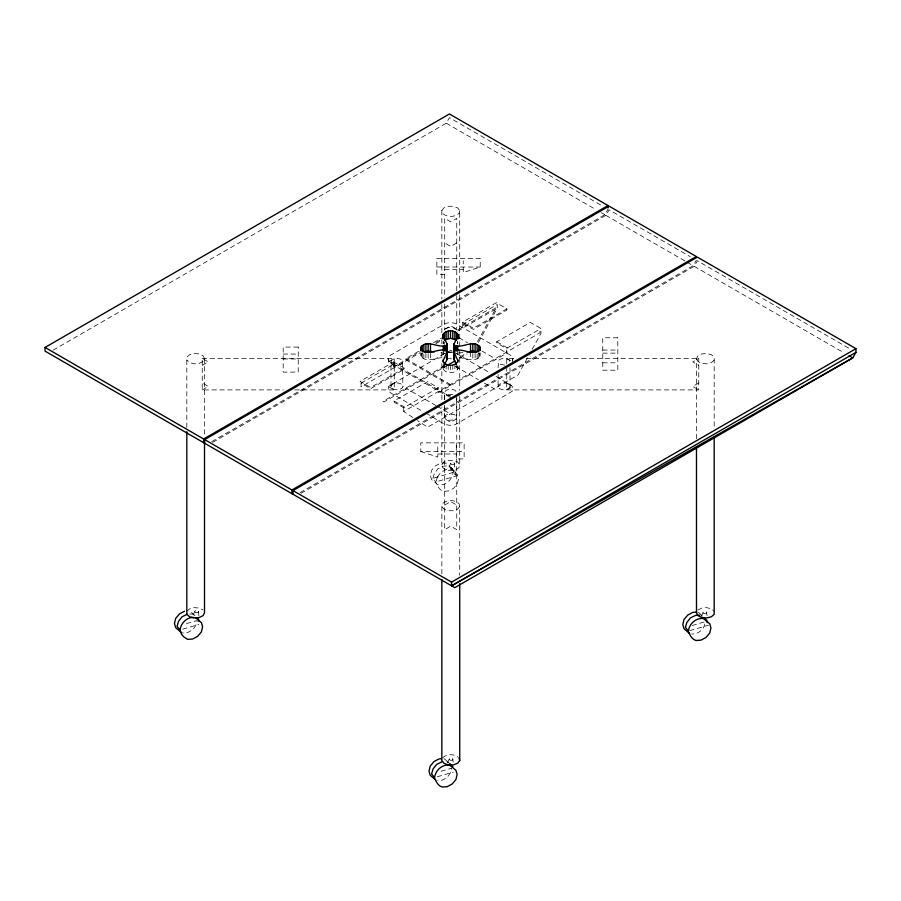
<?xml version="1.0" encoding="UTF-8"?>
<svg xmlns="http://www.w3.org/2000/svg" width="901" height="901" viewBox="0 0 901 901"><rect width="100%" height="100%" fill="white"/><g stroke="black" fill="none" stroke-linecap="round" stroke-linejoin="round"><path stroke-width="0.68" stroke-dasharray="4.5 3.38" d="M457.731 341.411L457.719 343.867L457.607 341.22M456.413 398.512L456.39 418.222L454.543 419.855L448.09 420.373L445.545 419.078L444.598 417.197L444.598 404.909M458.035 365.862C459.476 373.926 445.06 374.895 442.977 368.318L443.281 366.989M498.084 367.777L498.557 360.377C501.542 357.708 506.497 357.708 509.504 360.344L510.011 362.27M498.084 386.889L498.557 384.952C501.542 382.283 506.497 382.283 509.504 384.918L510.011 386.856L508.615 388.635L505.776 389.705L502.375 389.716L499.514 388.669L498.084 386.889L498.084 374.602M459.724 210.53L459.003 213.447C454.509 217.411 447.065 217.411 442.571 213.447L441.85 210.53L443.968 207.861L448.248 206.273L453.338 206.273L457.618 207.861L459.724 210.53L459.724 287.757M441.85 573.869L441.85 506.475L442.571 503.569C447.065 499.593 454.509 499.593 459.003 503.569L459.724 506.475L459.724 575.277M459.724 395.866L459.724 464.657L459.003 467.574C454.509 471.538 447.065 471.538 442.571 467.574L441.85 464.657L441.85 407.094M390.989 362.27L391.496 360.344C394.503 357.708 399.458 357.708 402.443 360.377L402.916 386.889L401.486 388.669L398.625 389.716L395.224 389.705L392.385 388.635L390.989 386.856L390.989 362.27L392.385 364.06L395.224 365.13L398.625 365.142L401.486 364.094L402.916 362.315M390.989 386.856L391.496 384.918C394.503 382.283 399.458 382.283 402.443 384.952L402.916 386.889M441.997 357.663C435.588 357.945 426.443 362.765 421.195 356.751L420.846 355.422L422.231 352.91M459.014 357.663C465.423 357.956 474.557 362.765 479.805 356.751L480.154 352.978M432.987 478.307L434.383 473.352L437.976 468.745L443.168 466.211L448.146 465.862L451.739 468.171L457.325 474.613L458.53 478.769L457.325 483.837L453.541 488.331L448.552 490.977L443.562 491.327C437.176 489.322 437.244 482.272 432.987 478.307L453.135 472.428L451.739 468.171L445.353 462.866L440.375 463.215L435.386 465.862L431.59 470.356L430.396 475.424L431.59 479.569L437.976 484.873C445.511 485.932 452.302 479.771 453.135 472.428M704.864 624.078C703.557 629.855 697.701 634.541 691.698 633.989M443.382 341.22L443.269 343.867L443.269 341.411M512.23 361.774L512.883 358.688M198.839 615.8L198.614 611.61L197.826 610.461L195.821 610.461L194.627 611.374L193.231 615.18L194.233 616.216M449.149 467.135L450.545 463.328L453.744 462.404L454.532 463.565L455.14 474.737L452.347 468.97L449.149 467.135L454.341 471.043L455.14 474.737M447.763 762.832L449.16 759.036L450.354 758.113L452.347 758.113L453.293 762.055M701.575 616.295L702.971 612.5L704.165 611.576L706.159 611.576L707.105 615.518M186.822 427.536L186.822 357.201L189.57 354.735L194.199 353.507L199.245 353.935L203.085 355.85L204.516 358.677L203.085 361.492L199.245 363.418L194.199 363.835L189.57 362.607L186.822 360.141M696.484 438.697L696.484 358.677L697.915 355.85L701.755 353.935L706.801 353.507L711.43 354.735L714.178 357.201L714.178 427.536M444.598 399.447L444.598 392.622L445.578 390.741L448.157 389.469L451.514 389.209L454.588 390.032L456.413 391.687M444.598 417.197L445.578 415.327L448.157 414.043L454.588 414.606L456.413 416.262M477.395 341.839L496.26 307.635L457.607 329.957M478.42 342.436L497.273 308.221L497.273 304.482L463.733 323.853L463.733 327.592L462.72 327.007L462.72 322.085L496.26 302.725L506.903 308.863L506.903 310.045L473.363 329.406L463.733 323.853M527.479 357.877L518.052 374.974L427.637 427.175L417.467 420.553M532.198 349.318L540.949 333.438L540.949 328.527L530.317 322.378L496.766 341.749L496.766 342.921L506.396 348.484L540.949 328.527M53.114 350.162L446.243 123.189L449.441 117.659L603.152 206.408M211.667 441.704L604.808 214.731L607.995 209.201M212.737 442.323L605.866 215.35L609.065 209.82L690.267 256.695M299.999 492.701L693.128 265.727L696.327 260.198M301.058 493.309L694.198 266.336L697.385 260.817L849.902 348.867M441.85 464.657L443.968 461.988L448.248 460.4L453.338 460.4L457.618 461.988L459.724 464.657M459.724 506.475L457.618 509.144L453.338 510.732L448.248 510.732L443.968 509.144L441.85 506.475M198.614 611.61L197.623 612.646L195.427 612.534L194.627 611.374M454.532 463.565L453.541 464.601L451.345 464.477L450.545 463.328M453.147 759.261L452.144 760.298L449.959 760.185L449.16 759.036M706.958 612.725L705.956 613.761L703.76 613.649L702.971 612.5M186.822 611.328L189.57 608.862L194.199 607.646L199.245 608.062L203.085 609.977M714.178 360.141L711.43 362.607L706.801 363.835L701.755 363.418L697.915 361.492L696.484 358.677M442.571 757.696C446.682 754.092 453.518 753.608 457.888 756.953M202.229 365.333L208.255 361.853L202.229 358.384L202.229 389.908L283.522 389.908M202.229 389.908L208.255 386.428L202.229 382.959M456.739 242.966L450.725 246.446L444.7 242.966M294.74 389.908L394.255 389.908L394.255 358.384L388.23 361.853L394.255 365.333M444.7 329.259L450.725 325.779L456.739 329.259M361.064 383.128L394.604 363.756L393.591 361.999L360.051 381.36L370.683 387.509L404.234 368.137L404.234 369.32L370.683 388.68L361.064 383.128L361.064 386.867L420.08 352.798M450.5 385.662L405.799 359.859L405.799 358.688L419.089 351.007M433.584 342.639L442.042 337.762M404.234 368.137L393.591 361.999L393.591 366.91L420.159 351.57M435.87 342.504L441.907 339.013M435.836 343.698L441.907 340.195M457.674 331.095L497.273 308.221M506.903 308.863L473.363 328.234L462.72 322.085M444.373 353.62L388.77 386.259L388.117 389.356L388.77 391.271L390.651 392.892L422.884 411.498M394.255 382.959L388.23 386.428L394.255 389.908M448.315 351.75L450.725 350.354L456.739 353.834M444.43 365.874L382.948 401.373L383.961 401.959L446.648 365.772M460.096 356.83L466.121 353.35M459.915 358.114L467.146 353.935M438.28 387.802L403.727 407.759L394.097 402.195L394.097 401.024L427.637 381.664L438.28 387.802L438.28 388.973L437.267 388.387L437.267 392.126L438.28 392.712L507.409 352.809L506.396 352.223L506.396 348.484M412.883 417.535L403.727 411.498L539.936 332.852L539.936 329.113M456.739 418.785L450.725 422.254L444.7 418.785M506.745 366.696L506.745 389.908L512.77 386.428L506.745 382.959M444.7 505.067L450.725 501.587L456.739 505.067M506.745 389.908L698.771 389.908L698.771 358.384L692.745 361.853L698.771 365.333M698.771 382.959L692.745 386.428L698.771 389.908M445.545 328.955L448.09 327.66L451.446 327.378L454.543 328.178L456.39 329.822M697.915 609.977L701.755 608.062L706.801 607.646L711.43 608.862L714.178 611.328M444.7 274.411L436.872 274.411L436.872 258.35L480.222 258.35L480.222 267.034L463.238 272.575L463.238 260.806M186.473 623.616L197.218 620.474C196.384 627.817 189.593 633.977 182.058 632.919M182.745 629.146L198.873 624.438M692.126 625.519L705.562 621.6M689.749 630.655L708.558 625.17M441.006 771.267L451.75 768.136C450.928 774.883 444.97 781.19 437.886 780.525M437.278 776.797L453.394 772.101M462.844 352.55L455.636 353.327M445.353 353.316L438.145 352.539M448.293 352.415L452.707 352.415M448.09 352.235L451.446 351.953M189.739 614.088L192.228 613.908L195.821 616.216L189.435 610.912M504.639 365.13L499.514 364.094L498.084 362.315M436.872 267.034L480.222 267.034M444.7 269.5L463.238 269.5M602.758 350.05L617.804 350.05M602.758 353.124L617.804 353.124M283.196 354.059L298.242 354.059M202.229 358.384L339.587 358.384M348 358.384L394.255 358.384M506.745 363.846L506.745 358.384L515.158 358.384M526.375 358.384L698.771 358.384M283.196 358.97L298.242 358.97M602.758 362.81L617.804 362.81M456.3 445.308L456.3 458.913L464.128 458.913L464.128 442.853L420.778 442.853L420.778 451.536L464.128 451.536M437.762 453.991L456.3 453.991M448.157 358.564L451.514 358.835M450.331 395.99L445.545 394.503L444.598 392.622M450.5 395.877L444.373 394.413L390.651 363.396L388.77 361.774L388.117 358.688M420.778 451.536L437.762 457.077L437.762 445.308M446.243 123.189L596.293 209.82M601.158 212.625L604.808 214.731M605.866 215.35L685.864 261.527M687.069 262.225L693.128 265.727M694.198 266.336L843.077 352.302M496.766 341.749L507.409 347.887M506.745 358.384L512.77 361.853M458.958 337.762L467.416 342.639M481.911 351.007L495.201 358.688L495.201 359.859M456.627 353.62L490.054 372.924M496.023 376.37L512.23 386.259L512.883 389.356L512.23 391.271L456.627 423.909C445.984 429.214 436.58 418.143 427.66 414.257M455.332 366.335L478.285 379.591M484.321 383.071L495.201 389.356L495.201 388.173M405.799 358.688L450.5 384.49M393.591 363.171L394.604 363.756L394.604 367.495L393.591 366.91M450.725 397.679L444.7 394.199L444.7 399.819M436.005 405.608L405.799 388.173L405.799 389.356M437.21 406.306L450.5 413.976M394.097 401.024L404.74 407.173M697.779 612.038L703.298 616.374M443.968 758.574L450.354 763.879L446.761 761.57M700.573 615.034L702.363 616.183M478.769 352.91L480.154 355.433M457.731 366.989L458.035 368.318M444.475 363.441L444.486 370.818M510.011 367.732L510.011 386.856M479.805 353.068L479.805 356.751M478.769 353.034L478.769 357.945M477.147 353.992L477.147 358.902M475.109 353.395L475.109 359.533M472.822 353.631L472.822 359.781M470.525 352.235L470.525 359.6M459.724 294.773L459.724 390.246M457.742 350.084L457.742 354.994M457.618 365.941L457.618 369.635M456.739 290.685L456.739 218.391L450.725 221.871L444.7 218.391L444.7 297.702M456.739 295.573L456.739 329.98M456.739 395.573L456.739 529.642L450.725 526.161L444.7 529.642L444.7 405.123M456.525 363.441L456.525 370.818M454.87 364.376L454.87 371.753M452.798 364.973L452.798 372.35M450.5 365.175L450.5 372.552M448.214 364.973L448.214 372.35M446.141 364.376L446.141 371.753M444.7 303.997L444.7 329.98M444.598 341.761L444.598 344.486M443.393 363.486L443.393 369.635M443.269 350.072L443.269 354.994M442.977 365.862L442.977 368.318M441.85 210.53L441.85 298.986M441.85 304.606L441.85 332.683M441.85 339.7L441.85 343.912M441.85 352.336L441.85 356.548M441.85 363.576L441.85 401.486M430.475 353.451L430.475 359.6M428.178 353.631L428.178 359.769M425.891 353.383L425.891 359.533M423.853 353.992L423.853 358.902M422.231 353.034L422.231 357.945M421.195 353.057L421.195 356.751M420.846 352.967L420.846 355.422M403.727 407.759L403.727 411.498M204.516 358.677L204.516 435.893M452.752 394.537A8.672 5.001 0 0 1 444.373 393.241L390.651 362.225A8.672 5.001 0 0 1 390.651 355.14L444.373 324.135A8.672 5.001 0 0 1 456.627 324.135L510.349 355.14A8.672 5.001 0 0 1 512.23 360.603M437.379 476.922L435.983 481.877L456.131 475.998L454.735 471.741L450.939 469.32L445.961 469.669L440.972 472.315L437.379 476.922M617.804 337.785L602.758 337.785L602.758 370.187L617.804 370.187L617.804 337.785M298.242 347.076L283.196 347.076L283.196 372.102L298.242 372.102L298.242 347.076"/><path stroke-width="1.35" d="M444.52 364.522L447.009 359.6L446.851 351.018C439.147 346.84 427.986 357.19 421.195 349.374L421.195 346.727C427.986 338.922 439.136 349.261 446.84 345.083L446.997 343.878L442.965 335.172C445.376 328.088 460.715 329.98 458.023 338.855M447.009 359.6L447.11 344.486M453.991 351.255L454.757 352.967M458.023 335.172L453.89 344.486L454.003 359.612L456.492 364.533M447.009 352.223L442.977 360.941C444.97 366.741 456.041 366.73 458.035 360.941L454.003 352.235L454.16 351.03C461.864 346.851 473.014 357.19 479.805 349.385L479.805 346.739C473.002 338.922 461.853 349.261 454.149 345.094M195.979 617.973L201.407 622.67L202.612 626.814L201.407 631.883L197.623 636.376L192.634 639.023L187.645 639.372L183.849 636.951L181.461 634.191L180.065 629.923C180.887 623.199 186.755 617.027 193.783 617.455M434.586 777.586C435.42 770.287 442.098 764.251 449.554 765.028L455.94 770.321L457.134 774.477L455.94 779.545L452.144 784.039L447.166 786.686L442.177 787.023C435.791 785.03 435.859 777.98 431.602 774.015L432.998 769.06L436.591 764.453L441.772 761.919M688.398 631.049C689.231 623.762 695.91 617.714 703.366 618.491L709.751 623.785L710.945 627.941L709.751 633.009L705.956 637.503L700.967 640.149L695.977 640.498C689.603 638.494 689.67 631.443 685.413 627.479L686.81 622.523L690.391 617.917L695.583 615.383L699.322 615.124M454.003 359.612L454.768 357.888M293.005 494.277L293.005 490.595L697.385 257.123L855.95 348.664L855.95 352.359L852.763 357.888L454.757 587.666L45.05 351.131L45.05 347.437L449.441 113.977L607.995 205.518L607.995 207.973M459.724 583.702L459.724 760.602L457.618 763.271L453.338 764.87L448.248 764.87L443.968 763.271L441.85 760.602L441.85 579.489M446.232 352.967L447.11 351.863L446.997 343.878M45.05 347.437L203.615 438.99L607.995 205.518M204.673 439.598L609.065 206.126L696.327 256.515L291.935 489.975L204.673 439.598L204.673 443.292M447.853 365.074L455.084 360.896M469.556 352.55L471.966 351.153M293.005 490.595L451.559 582.136L855.95 348.664M451.559 582.136L451.559 585.83L855.95 352.359M451.559 585.83L852.763 357.888L849.125 355.794M444.475 340.037L450.5 338.303L456.514 340.037M184.457 611.261L179.468 613.908L175.672 618.401L174.479 623.469L175.672 627.625L181.157 632.344M187.25 614.257L182.058 616.791L178.466 621.397L177.069 626.353L180.065 629.923M434.316 351.897L428.178 351.086L423.853 351.953L423.853 344.576M466.684 351.908L472.822 351.086L477.147 351.953L477.147 344.576M696.529 612.128L692.79 612.387L687.801 615.034L684.005 619.528L682.812 624.596L684.005 628.74L689.502 633.471M441.479 758.743L438.978 758.924L433.989 761.57L430.205 766.064L429 771.132L430.205 775.277L435.69 780.007M443.258 350.084L444.317 350.016A3.007 1.734 0 0 1 447.11 351.627M703.613 618.052L706.756 620.215L707.285 622.67M449.802 764.589L452.944 766.751M196.328 617.658L198.423 619.1L198.952 621.555M446.243 357.888L447.121 358.992M459.003 757.696L459.724 760.602M714.178 437.233L714.178 614.268L711.43 616.746L706.801 617.962L701.755 617.545L697.915 615.62L696.484 612.804L696.484 447.121M480.154 348.056L480.154 350.512M479.805 346.739L479.805 350.421M478.769 345.545L478.769 351.683M475.109 343.957L475.109 351.322M472.822 343.709L472.822 351.086M470.525 343.878L470.525 351.255M457.607 333.854L457.607 338.765M457.731 346.04L457.731 350.951M457.731 359.612L457.731 362.078M456.661 351.018L456.661 346.108A3.007 1.734 0 0 1 453.89 344.486L454.003 343.878L453.89 358.992M456.514 332.672L456.514 338.81M455.636 345.95L455.636 350.861M454.859 331.737L454.859 339.114M454.757 345.601L454.757 350.512M452.786 331.14L452.786 338.506M450.5 330.937L450.5 338.303M448.202 331.14L448.202 338.506M446.84 345.083L446.851 358.395M446.13 331.737L446.13 339.114M446.232 345.59L446.232 350.512M445.353 345.939L445.353 350.861M444.475 332.672L444.475 338.81M444.317 346.097L444.317 351.007M443.382 333.854L443.382 338.765M443.258 346.029L443.258 350.951M443.281 359.612L443.281 362.078M442.965 335.172L442.965 338.855M430.475 343.878L430.475 351.255M428.178 343.709L428.178 351.086M425.891 343.945L425.891 351.322M422.231 345.534L422.231 351.683M421.195 346.727L421.195 350.421M420.846 348.056L420.846 350.512M291.935 489.975L291.935 493.669M204.516 442.909L204.516 612.804L203.085 615.62L199.245 617.545L194.199 617.962L189.57 616.746L186.822 614.268L186.822 431.613M203.615 438.99L203.615 442.673"/></g></svg>
